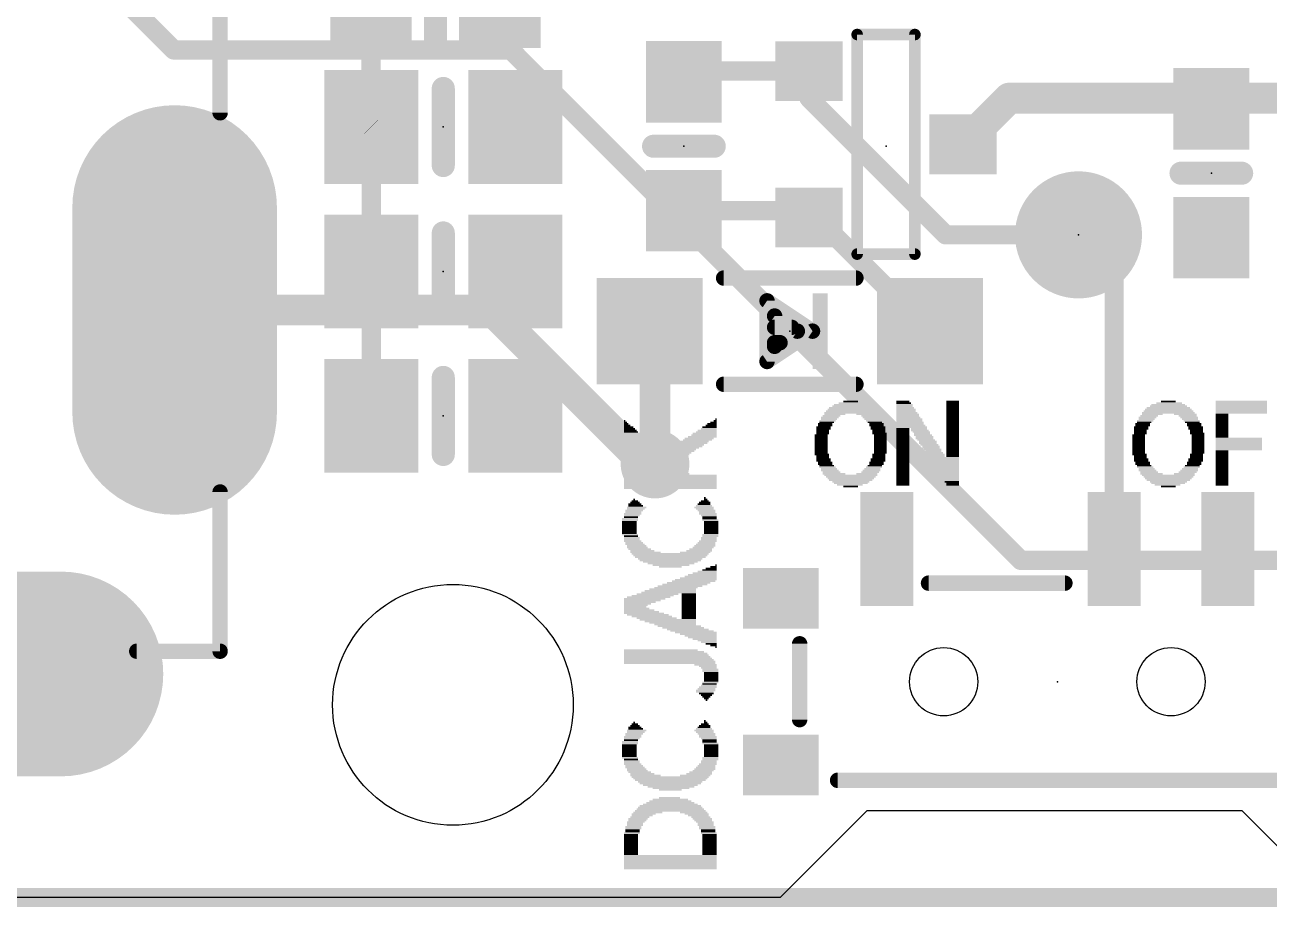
# Model space of a CAD drawing. Extents: x -3.3 to 68.7, y -0.1 to 53.5.
# Drawn here: x 8.32 to 24.74, y -0.13 to 11.51 of the extents above; entities that cross this region are included whole.
import ezdxf

# ---------------------------------------------------------------- set-up
doc = ezdxf.new("R2010")
doc.units = 0
for name, color, linetype in [('1', 12, 'CONTINUOUS'), ('16', 5, 'CONTINUOUS'), ('17', 110, 'CONTINUOUS'), ('18', 3, 'CONTINUOUS'), ('20', 53, 'CONTINUOUS'), ('200', 4, 'CONTINUOUS'), ('21', 40, 'CONTINUOUS'), ('23', 53, 'CONTINUOUS')]:
    doc.layers.add(name, color=color, linetype=linetype)

# ---------------------------------------------------------------- blocks, each defined once
blk = doc.blocks.new('RECT')
blk.add_solid([(-0.5, -0.5), (0.5, -0.5), (-0.5, 0.5), (0.5, 0.5)])
blk = doc.blocks.new('ROUNDP')
at = {"const_width": 0.5}
blk.add_lwpolyline([(0, -0.25, 1), (0, 0.25, 1), (0, -0.25)], format="xyb", dxfattribs=at)
blk = doc.blocks.new('LONGP100')
at = {"const_width": 1}
blk.add_lwpolyline([(-0.5, 0), (0.5, 0)], dxfattribs=at)
at = {"const_width": 0.5}
for points in [[(-0.5, 0.25, 1), (-0.5, -0.25)], [(0.5, -0.25, 1), (0.5, 0.25)]]:
    blk.add_lwpolyline(points, format="xyb", dxfattribs=at)
blk = doc.blocks.new('ROUNDV')
at = {"const_width": 0.5}
blk.add_lwpolyline([(0, -0.25, 1), (0, 0.25, 1), (0, -0.25)], format="xyb", dxfattribs=at)

msp = doc.modelspace()

# ---------------------------------------------------------------- linework, layer by layer
at = {"layer": '1'}
for points, const_width in [([(12.8896, 10.1634), (12.8896, 11.7004)], 0.254), ([(17.018, 10.756), (17.1586, 10.8966)], 0.254), ([(17.1586, 10.8966), (18.669, 10.8966)], 0.254), ([(18.669, 10.8966), (18.669, 10.541)], 0.254), ([(20.701, 9.9314), (21.3106, 10.541)], 0.4064), ([(21.3106, 10.541), (24.13, 10.541)], 0.4064), ([(23.9894, 10.4004), (24.13, 10.541)], 0.4064), ([(24.13, 10.541), (26.67, 10.541)], 0.4064), ([(18.669, 10.541), (20.4724, 8.7376)], 0.254), ([(23.9776, 10.4004), (23.9894, 10.4004)], 0.3048), ([(12.893, 10.16), (12.8896, 10.1634)], 0.254), ([(12.893, 8.255), (12.893, 10.16)], 0.254), ([(18.5792, 9.056), (17.018, 9.056)], 0.254), ([(18.669, 8.9662), (18.5792, 9.056)], 0.254), ([(18.7664, 8.9662), (18.669, 8.9662)], 0.254), ([(20.265, 7.4676), (18.7664, 8.9662)], 0.254), ([(22.225, 8.7376), (20.4724, 8.7376)], 0.254), ([(22.6956, 8.267), (22.225, 8.7376)], 0.254), ([(12.893, 6.35), (12.893, 8.255)], 0.254), ([(22.6956, 4.5948), (22.6956, 8.267)], 0.254), ([(16.637, 7.3956), (16.565, 7.4676)], 0.4064), ([(16.637, 5.715), (16.637, 7.3956)], 0.4064), ([(68.58, 0), (0, 0)], 0.254)]:
    msp.add_lwpolyline(points, dxfattribs=dict(at, const_width=const_width))
for points, const_width in [([(17.1586, 10.9601, 1), (17.1586, 10.8331)], 0.127), ([(17.2035, 10.8517, 1), (17.1137, 10.9415)], 0.127), ([(18.7325, 10.8966, 1), (18.6055, 10.8966)], 0.127), ([(18.669, 10.8331, 1), (18.669, 10.9601)], 0.127), ([(16.9731, 10.8009, 1), (17.0629, 10.7111)], 0.127), ([(21.3106, 10.6426, 1), (21.3106, 10.4394)], 0.2032), ([(21.3824, 10.4692, 1), (21.2388, 10.6128)], 0.2032), ([(24.13, 10.6426, 1), (24.13, 10.4394)], 0.2032), ([(24.2018, 10.4692, 1), (24.0582, 10.6128)], 0.2032), ([(24.13, 10.4394, 1), (24.13, 10.6426)], 0.2032), ([(18.7139, 10.5859, 1), (18.6241, 10.4961)], 0.127), ([(18.6055, 10.541, 1), (18.7325, 10.541)], 0.127), ([(23.9176, 10.4722, 1), (24.0612, 10.3286)], 0.2032), ([(23.9776, 10.4766, 1), (23.9776, 10.3242)], 0.1524), ([(23.9894, 10.3242, 1), (23.9894, 10.4766)], 0.1524), ([(12.9345, 10.2083, 1), (12.8447, 10.1185)], 0.127), ([(12.8261, 10.1634, 1), (12.9531, 10.1634)], 0.127), ([(12.9565, 10.16, 1), (12.8295, 10.16)], 0.127), ([(12.8481, 10.1151, 1), (12.9379, 10.2049)], 0.127), ([(20.6292, 10.0032, 1), (20.7728, 9.8596)], 0.2032), ([(17.018, 9.1195, 1), (17.018, 8.9925)], 0.127), ([(18.6241, 9.1009, 1), (18.5343, 9.0111)], 0.127), ([(18.5792, 8.9925, 1), (18.5792, 9.1195)], 0.127), ([(18.669, 9.0297, 1), (18.669, 8.9027)], 0.127), ([(18.6241, 8.9213, 1), (18.7139, 9.0111)], 0.127), ([(18.8113, 9.0111, 1), (18.7215, 8.9213)], 0.127), ([(18.7664, 8.9027, 1), (18.7664, 9.0297)], 0.127), ([(20.4724, 8.8011, 1), (20.4724, 8.6741)], 0.127), ([(20.4275, 8.6927, 1), (20.5173, 8.7825)], 0.127), ([(22.2699, 8.7825, 1), (22.1801, 8.6927)], 0.127), ([(22.225, 8.6741, 1), (22.225, 8.8011)], 0.127), ([(12.9565, 8.255, 1), (12.8295, 8.255)], 0.127), ([(22.7591, 8.267, 1), (22.6321, 8.267)], 0.127), ([(22.6507, 8.2221, 1), (22.7405, 8.3119)], 0.127), ([(12.8295, 8.255, 1), (12.9565, 8.255)], 0.127), ([(16.6368, 7.5394, 1), (16.4932, 7.3958)], 0.2032), ([(16.7386, 7.3956, 1), (16.5354, 7.3956)], 0.2032), ([(16.5652, 7.3238, 1), (16.7088, 7.4674)], 0.2032), ([(20.2201, 7.4227, 1), (20.3099, 7.5125)], 0.127), ([(12.8295, 6.35, 1), (12.9565, 6.35)], 0.127), ([(16.5354, 5.715, 1), (16.7386, 5.715)], 0.2032), ([(22.6321, 4.5948, 1), (22.7591, 4.5948)], 0.127)]:
    msp.add_lwpolyline(points, format="xyb", dxfattribs=dict(at, const_width=const_width))
at = {"layer": '16'}
for points, const_width in [([(9.3345, 12.1285), (10.287, 11.176)], 0.254), ([(10.287, 11.176), (14.732, 11.176)], 0.254), ([(14.732, 11.176), (21.463, 4.445)], 0.254), ([(10.298, 7.747), (14.478, 7.747)], 0.4064), ([(14.478, 7.747), (16.51, 5.715)], 0.4064), ([(16.51, 5.715), (16.637, 5.715)], 0.4064), ([(30.48, 4.445), (21.463, 4.445)], 0.254), ([(68.58, 0), (0, 0)], 0.254)]:
    msp.add_lwpolyline(points, dxfattribs=dict(at, const_width=const_width))
for points, const_width in [([(10.287, 11.2395, 1), (10.287, 11.1125)], 0.127), ([(10.2421, 11.1311, 1), (10.3319, 11.2209)], 0.127), ([(14.7769, 11.2209, 1), (14.6871, 11.1311)], 0.127), ([(14.732, 11.1125, 1), (14.732, 11.2395)], 0.127), ([(10.298, 7.8486, 1), (10.298, 7.6454)], 0.2032), ([(14.5498, 7.8188, 1), (14.4062, 7.6752)], 0.2032), ([(14.478, 7.6454, 1), (14.478, 7.8486)], 0.2032), ([(16.51, 5.8166, 1), (16.51, 5.6134)], 0.2032), ([(16.637, 5.6134, 1), (16.637, 5.8166)], 0.2032), ([(16.4382, 5.6432, 1), (16.5818, 5.7868)], 0.2032), ([(21.463, 4.5085, 1), (21.463, 4.3815)], 0.127), ([(21.4181, 4.4001, 1), (21.5079, 4.4899)], 0.127)]:
    msp.add_lwpolyline(points, format="xyb", dxfattribs=dict(at, const_width=const_width))
at = {"layer": '20'}
for p, q in [((19.431, 1.143), (18.288, 0)), ((24.384, 1.143), (19.431, 1.143)), ((25.527, 0), (24.384, 1.143)), ((18.288, 0), (1, 0))]:
    msp.add_line(p, q, dxfattribs=at)
for centre, radius in [((13.97, 2.54), 1.5875), ((20.4456, 2.8448), 0.45), ((23.4456, 2.8448), 0.45)]:
    msp.add_circle(centre, radius, dxfattribs=at)
at = {"layer": '21'}
for points, const_width in [([(10.898, 12.247), (10.898, 10.347)], 0.2032), ([(13.7396, 11.3004), (13.7396, 12.1004)], 0.3048), ([(19.304, 8.4836), (19.304, 11.3792)], 0.1524), ([(19.304, 11.3792), (20.066, 11.3792)], 0.1524), ([(20.066, 11.3792), (20.066, 8.4836)], 0.1524), ([(13.843, 10.668), (13.843, 9.652)], 0.3048), ([(17.418, 9.906), (16.618, 9.906)], 0.3048), ([(24.3776, 9.5504), (23.5776, 9.5504)], 0.3048), ([(13.843, 8.763), (13.843, 7.747)], 0.3048), ([(20.066, 8.4836), (19.304, 8.4836)], 0.1524), ([(17.542, 8.1676), (19.288, 8.1676)], 0.2032), ([(18.115, 7.0676), (18.115, 7.8676)], 0.2032), ([(18.115, 7.8676), (18.715, 7.4676)], 0.2032), ([(18.215, 7.2676), (18.215, 7.6676)], 0.2032), ([(18.215, 7.6676), (18.515, 7.4676)], 0.2032), ([(18.715, 7.4676), (18.115, 7.0676)], 0.2032), ([(18.215, 7.5184), (18.4388, 7.5184)], 0.2032), ([(18.515, 7.4676), (18.215, 7.2676)], 0.2032), ([(18.215, 7.3152), (18.2864, 7.3152)], 0.2032), ([(13.843, 6.858), (13.843, 5.842)], 0.3048), ([(19.288, 6.7676), (17.542, 6.7676)], 0.2032), ([(10.898, 3.247), (10.898, 5.347)], 0.2032), ([(20.2456, 4.1448), (22.0456, 4.1448)], 0.2032), ([(10.898, 3.247), (9.798, 3.247)], 0.2032), ([(18.5456, 3.3448), (18.5456, 2.3448)], 0.2032), ([(19.0456, 1.5448), (24.8456, 1.5448)], 0.2032)]:
    msp.add_lwpolyline(points, dxfattribs=dict(at, const_width=const_width))
for points, const_width in [([(13.6634, 11.3004, 1), (13.8158, 11.3004)], 0.1524), ([(19.3421, 11.3792, 1), (19.2659, 11.3792)], 0.0762), ([(19.304, 11.4173, 1), (19.304, 11.3411)], 0.0762), ([(20.1041, 11.3792, 1), (20.0279, 11.3792)], 0.0762), ([(20.066, 11.3411, 1), (20.066, 11.4173)], 0.0762), ([(13.9192, 10.668, 1), (13.7668, 10.668)], 0.1524), ([(10.8472, 10.347, 1), (10.9488, 10.347)], 0.1016), ([(16.618, 9.9822, 1), (16.618, 9.8298)], 0.1524), ([(17.418, 9.8298, 1), (17.418, 9.9822)], 0.1524), ([(13.7668, 9.652, 1), (13.9192, 9.652)], 0.1524), ([(23.5776, 9.6266, 1), (23.5776, 9.4742)], 0.1524), ([(24.3776, 9.4742, 1), (24.3776, 9.6266)], 0.1524), ([(13.9192, 8.763, 1), (13.7668, 8.763)], 0.1524), ([(19.304, 8.5217, 1), (19.304, 8.4455)], 0.0762), ([(20.066, 8.4455, 1), (20.066, 8.5217)], 0.0762), ([(19.2659, 8.4836, 1), (19.3421, 8.4836)], 0.0762), ([(20.0279, 8.4836, 1), (20.1041, 8.4836)], 0.0762), ([(17.542, 8.2184, 1), (17.542, 8.1168)], 0.1016), ([(19.288, 8.1168, 1), (19.288, 8.2184)], 0.1016), ([(18.1658, 7.8676, 1), (18.0642, 7.8676)], 0.1016), ([(18.1432, 7.9099, 1), (18.0868, 7.8253)], 0.1016), ([(13.7668, 7.747, 1), (13.9192, 7.747)], 0.1524), ([(18.2658, 7.6676, 1), (18.1642, 7.6676)], 0.1016), ([(18.2432, 7.7099, 1), (18.1868, 7.6253)], 0.1016), ([(18.215, 7.5692, 1), (18.215, 7.4676)], 0.1016), ([(18.4388, 7.4676, 1), (18.4388, 7.5692)], 0.1016), ([(18.5432, 7.4253, 1), (18.4868, 7.5099)], 0.1016), ([(18.4868, 7.4253, 1), (18.5432, 7.5099)], 0.1016), ([(18.7432, 7.4253, 1), (18.6868, 7.5099)], 0.1016), ([(18.6868, 7.4253, 1), (18.7432, 7.5099)], 0.1016), ([(18.215, 7.366, 1), (18.215, 7.2644)], 0.1016), ([(18.2864, 7.2644, 1), (18.2864, 7.366)], 0.1016), ([(18.1868, 7.3099, 1), (18.2432, 7.2253)], 0.1016), ([(18.1642, 7.2676, 1), (18.2658, 7.2676)], 0.1016), ([(18.0868, 7.1099, 1), (18.1432, 7.0253)], 0.1016), ([(18.0642, 7.0676, 1), (18.1658, 7.0676)], 0.1016), ([(13.9192, 6.858, 1), (13.7668, 6.858)], 0.1524), ([(17.542, 6.8184, 1), (17.542, 6.7168)], 0.1016), ([(19.288, 6.7168, 1), (19.288, 6.8184)], 0.1016), ([(13.7668, 5.842, 1), (13.9192, 5.842)], 0.1524), ([(10.9488, 5.347, 1), (10.8472, 5.347)], 0.1016), ([(20.2456, 4.1956, 1), (20.2456, 4.094)], 0.1016), ([(22.0456, 4.094, 1), (22.0456, 4.1956)], 0.1016), ([(9.798, 3.2978, 1), (9.798, 3.1962)], 0.1016), ([(10.8472, 3.247, 1), (10.9488, 3.247)], 0.1016), ([(10.898, 3.1962, 1), (10.898, 3.2978)], 0.1016), ([(18.5964, 3.3448, 1), (18.4948, 3.3448)], 0.1016), ([(18.4948, 2.3448, 1), (18.5964, 2.3448)], 0.1016), ([(19.0456, 1.5956, 1), (19.0456, 1.494)], 0.1016)]:
    msp.add_lwpolyline(points, format="xyb", dxfattribs=dict(at, const_width=const_width))
at = {"layer": '23'}
for p in [(13.843, 10.16), (17.018, 9.906), (19.685, 9.906), (23.9776, 9.5504), (22.225, 8.7376), (13.843, 8.255), (18.415, 7.4676), (13.843, 6.35), (21.9456, 2.8448)]:
    msp.add_point(p, dxfattribs=at)

# ---------------------------------------------------------------- block references
at = {"layer": '1', "xscale": 1.075}
for p, rotation in [((12.8896, 11.7004), 180), ((14.5896, 11.7004), 180), ((17.018, 10.756), 270), ((23.9776, 10.4004), 270), ((17.018, 9.056), 270), ((23.9776, 8.7004), 270)]:
    msp.add_blockref('RECT', p, dxfattribs=dict(at, rotation=rotation))
at = {"layer": '1'}
for p, xscale, yscale, rotation in [((18.669, 10.8966), 0.7874, 0.889, 90), ((20.701, 9.9314), 0.7874, 0.889, 90), ((18.669, 8.9662), 0.7874, 0.889, 90), ((16.565, 7.4676), 1.4, 1.4, 270), ((20.265, 7.4676), 1.4, 1.4, 270)]:
    msp.add_blockref('RECT', p, dxfattribs=dict(at, xscale=xscale, yscale=yscale, rotation=rotation))
at = {"layer": '1', "yscale": 1.5}
for p, xscale in [((12.893, 10.16), 1.24), ((14.793, 10.16), 1.24), ((12.893, 8.255), 1.24), ((14.793, 8.255), 1.24), ((12.893, 6.35), 1.24), ((14.793, 6.35), 1.24), ((19.6956, 4.5948), 0.7), ((22.6956, 4.5948), 0.7), ((24.1956, 4.5948), 0.7)]:
    msp.add_blockref('RECT', p, dxfattribs=dict(at, xscale=xscale))
at = {"layer": '1', "yscale": 0.8}
for p in [(18.2956, 3.9448), (18.2956, 1.7448)]:
    msp.add_blockref('RECT', p, dxfattribs=at)
at = {"layer": '17'}
for name, p, xscale, yscale, rotation in [('LONGP100', (10.298, 7.747), 2.7, 2.7, 270), ('LONGP100', (10.298, 7.747), 2.7, 2.7, 270), ('ROUNDP', (22.225, 8.7376), 1.6764, 1.6764, 90), ('ROUNDP', (22.225, 8.7376), 1.6764, 1.6764, 90)]:
    msp.add_blockref(name, p, dxfattribs=dict(at, xscale=xscale, yscale=yscale, rotation=rotation))
at = {"layer": '17', "xscale": 2.7, "yscale": 2.7}
msp.add_blockref('LONGP100', (7.448, 2.947), dxfattribs=at)
msp.add_blockref('LONGP100', (7.448, 2.947), dxfattribs=at)
at = {"layer": '18', "xscale": 0.9064, "yscale": 0.9064}
msp.add_blockref('ROUNDV', (16.637, 5.715), dxfattribs=at)
msp.add_blockref('ROUNDV', (16.637, 5.715), dxfattribs=at)
at = {"layer": '200'}
for p, xscale, yscale in [((19.2202, 6.4135), 0.6553, 0.0213), ((19.2202, 6.4347), 0.6147, 0.0211), ((19.2189, 6.4558), 0.5715, 0.0211), ((19.2202, 6.477), 0.4877, 0.0213), ((19.2189, 6.4982), 0.4445, 0.0211), ((19.2303, 6.5193), 0.3404, 0.0211), ((19.2189, 6.5405), 0.1905, 0.0213), ((19.9288, 6.4982), 0.2134, 0.0211), ((19.9288, 6.477), 0.2134, 0.0213), ((19.9073, 6.5405), 0.1702, 0.0213), ((19.9174, 6.5193), 0.1905, 0.0211), ((19.939, 6.4558), 0.2337, 0.0211), ((19.9492, 6.4347), 0.254, 0.0211), ((19.9492, 6.4135), 0.254, 0.0213), ((20.5638, 6.5405), 0.1676, 0.0213), ((20.5638, 6.5193), 0.1676, 0.0211), ((20.5638, 6.4982), 0.1676, 0.0211), ((20.5638, 6.477), 0.1676, 0.0213), ((20.5638, 6.4558), 0.1676, 0.0211), ((20.5638, 6.4347), 0.1676, 0.0211), ((20.5638, 6.4135), 0.1676, 0.0213), ((23.4112, 6.4135), 0.6553, 0.0213), ((23.4112, 6.4347), 0.6147, 0.0211), ((23.4099, 6.4558), 0.5715, 0.0211), ((23.4112, 6.477), 0.4877, 0.0213), ((23.4099, 6.4982), 0.4445, 0.0211), ((23.4213, 6.5193), 0.3404, 0.0211), ((23.4099, 6.5405), 0.1905, 0.0213), ((24.3738, 6.5405), 0.6756, 0.0213), ((24.3738, 6.5193), 0.6756, 0.0211), ((24.3738, 6.4982), 0.6756, 0.0211), ((24.3738, 6.477), 0.6756, 0.0213), ((24.3738, 6.4558), 0.6756, 0.0211), ((24.3738, 6.4347), 0.6756, 0.0211), ((24.3738, 6.4135), 0.6756, 0.0213), ((16.2458, 6.2653), 0.0406, 0.0211), ((16.256, 6.2442), 0.061, 0.0211), ((16.2357, 6.2865), 0.0203, 0.0213), ((17.3888, 6.2442), 0.127, 0.0211), ((17.4104, 6.2653), 0.0838, 0.0211), ((17.4307, 6.2865), 0.0432, 0.0213), ((17.4422, 6.3077), 0.0203, 0.0211), ((18.8811, 6.2442), 0.1905, 0.0211), ((18.9128, 6.2865), 0.2134, 0.0213), ((18.9014, 6.2653), 0.1905, 0.0211), ((18.9344, 6.3077), 0.2108, 0.0211), ((18.9446, 6.3288), 0.2311, 0.0211), ((18.9662, 6.35), 0.2337, 0.0213), ((19.2189, 6.3923), 0.6985, 0.0211), ((19.0081, 6.3712), 0.2769, 0.0211), ((19.4424, 6.3712), 0.2972, 0.0211), ((19.4742, 6.35), 0.2337, 0.0213), ((19.4945, 6.3288), 0.2337, 0.0211), ((19.5059, 6.3077), 0.2108, 0.0211), ((19.5263, 6.2865), 0.2108, 0.0213), ((19.5364, 6.2653), 0.1905, 0.0211), ((19.5593, 6.2442), 0.1905, 0.0211), ((19.9809, 6.3288), 0.3175, 0.0211), ((19.9923, 6.3077), 0.3404, 0.0211), ((19.9923, 6.2865), 0.3404, 0.0213), ((19.9606, 6.3923), 0.2769, 0.0211), ((19.9708, 6.3712), 0.2972, 0.0211), ((19.9708, 6.35), 0.2972, 0.0213), ((20.0025, 6.2653), 0.3607, 0.0211), ((20.0025, 6.2442), 0.3607, 0.0211), ((20.5638, 6.3923), 0.1676, 0.0211), ((20.5638, 6.3712), 0.1676, 0.0211), ((20.5638, 6.35), 0.1676, 0.0213), ((20.5638, 6.3288), 0.1676, 0.0211), ((20.5638, 6.3077), 0.1676, 0.0211), ((20.5638, 6.2865), 0.1676, 0.0213), ((20.5638, 6.2653), 0.1676, 0.0211), ((20.5638, 6.2442), 0.1676, 0.0211), ((23.0721, 6.2442), 0.1905, 0.0211), ((23.1038, 6.2865), 0.2134, 0.0213), ((23.0924, 6.2653), 0.1905, 0.0211), ((23.1254, 6.3077), 0.2108, 0.0211), ((23.1356, 6.3288), 0.2311, 0.0211), ((23.1572, 6.35), 0.2337, 0.0213), ((23.4099, 6.3923), 0.6985, 0.0211), ((23.1991, 6.3712), 0.2769, 0.0211), ((23.6334, 6.3712), 0.2972, 0.0211), ((23.6652, 6.35), 0.2337, 0.0213), ((23.6855, 6.3288), 0.2337, 0.0211), ((23.6969, 6.3077), 0.2108, 0.0211), ((23.7172, 6.2865), 0.2108, 0.0213), ((23.7274, 6.2653), 0.1905, 0.0211), ((23.7503, 6.2442), 0.1905, 0.0211), ((24.3738, 6.3923), 0.6756, 0.0211), ((24.1198, 6.3712), 0.1676, 0.0211), ((24.1198, 6.35), 0.1676, 0.0213), ((24.1198, 6.3288), 0.1676, 0.0211), ((24.1198, 6.3077), 0.1676, 0.0211), ((24.1198, 6.2865), 0.1676, 0.0213), ((24.1198, 6.2653), 0.1676, 0.0211), ((24.1198, 6.2442), 0.1676, 0.0211), ((16.2674, 6.223), 0.0838, 0.0213), ((16.289, 6.2018), 0.127, 0.0211), ((16.2992, 6.1807), 0.1473, 0.0211), ((16.3093, 6.1595), 0.1676, 0.0213), ((16.3195, 6.1383), 0.188, 0.0211), ((16.3525, 6.096), 0.254, 0.0213), ((16.3411, 6.1172), 0.2311, 0.0211), ((16.3627, 6.0748), 0.2743, 0.0211), ((17.2618, 6.0748), 0.381, 0.0211), ((17.2834, 6.096), 0.3378, 0.0213), ((17.2936, 6.1172), 0.3175, 0.0211), ((17.3152, 6.1383), 0.2743, 0.0211), ((17.3253, 6.1595), 0.254, 0.0213), ((17.3469, 6.1807), 0.2108, 0.0211), ((17.3571, 6.2018), 0.1905, 0.0211), ((17.3787, 6.223), 0.1473, 0.0213), ((18.8278, 6.096), 0.1702, 0.0213), ((18.8278, 6.0748), 0.1702, 0.0211), ((18.8493, 6.1595), 0.1676, 0.0213), ((18.8493, 6.1383), 0.1676, 0.0211), ((18.8493, 6.1172), 0.1676, 0.0211), ((18.8608, 6.2018), 0.1905, 0.0211), ((18.8608, 6.1807), 0.1905, 0.0211), ((18.8811, 6.223), 0.1905, 0.0213), ((19.5593, 6.223), 0.1905, 0.0213), ((19.5796, 6.2018), 0.1905, 0.0211), ((19.5796, 6.1807), 0.1905, 0.0211), ((19.5898, 6.1595), 0.1702, 0.0213), ((19.5898, 6.1383), 0.1702, 0.0211), ((19.5999, 6.1172), 0.1905, 0.0211), ((19.6113, 6.096), 0.1676, 0.0213), ((19.6113, 6.0748), 0.1676, 0.0211), ((20.0127, 6.223), 0.381, 0.0213), ((20.0241, 6.2018), 0.4039, 0.0211), ((19.9073, 6.1807), 0.1702, 0.0211), ((19.9073, 6.1595), 0.1702, 0.0213), ((19.9073, 6.1383), 0.1702, 0.0211), ((19.9073, 6.1172), 0.1702, 0.0211), ((19.9073, 6.096), 0.1702, 0.0213), ((19.9073, 6.0748), 0.1702, 0.0211), ((20.1193, 6.1807), 0.2134, 0.0211), ((20.1295, 6.1595), 0.2337, 0.0213), ((20.1511, 6.1383), 0.2311, 0.0211), ((20.1727, 6.096), 0.2337, 0.0213), ((20.1613, 6.1172), 0.2108, 0.0211), ((20.193, 6.0748), 0.2337, 0.0211), ((20.5638, 6.223), 0.1676, 0.0213), ((20.5638, 6.2018), 0.1676, 0.0211), ((20.5638, 6.1807), 0.1676, 0.0211), ((20.5638, 6.1595), 0.1676, 0.0213), ((20.5638, 6.1383), 0.1676, 0.0211), ((20.5638, 6.1172), 0.1676, 0.0211), ((20.5638, 6.096), 0.1676, 0.0213), ((20.5638, 6.0748), 0.1676, 0.0211), ((23.0188, 6.096), 0.1702, 0.0213), ((23.0188, 6.0748), 0.1702, 0.0211), ((23.0403, 6.1595), 0.1676, 0.0213), ((23.0403, 6.1383), 0.1676, 0.0211), ((23.0403, 6.1172), 0.1676, 0.0211), ((23.0518, 6.2018), 0.1905, 0.0211), ((23.0518, 6.1807), 0.1905, 0.0211), ((23.0721, 6.223), 0.1905, 0.0213), ((23.7503, 6.223), 0.1905, 0.0213), ((23.7706, 6.2018), 0.1905, 0.0211), ((23.7706, 6.1807), 0.1905, 0.0211), ((23.7808, 6.1595), 0.1702, 0.0213), ((23.7808, 6.1383), 0.1702, 0.0211), ((23.7909, 6.1172), 0.1905, 0.0211), ((23.8023, 6.096), 0.1676, 0.0213), ((23.8023, 6.0748), 0.1676, 0.0211), ((24.1198, 6.223), 0.1676, 0.0213), ((24.1198, 6.2018), 0.1676, 0.0211), ((24.1198, 6.1807), 0.1676, 0.0211), ((24.1198, 6.1595), 0.1676, 0.0213), ((24.1198, 6.1383), 0.1676, 0.0211), ((24.1198, 6.1172), 0.1676, 0.0211), ((24.1198, 6.096), 0.1676, 0.0213), ((24.1198, 6.0748), 0.1676, 0.0211), ((16.3728, 6.0537), 0.2946, 0.0211), ((16.4046, 6.0325), 0.3175, 0.0213), ((16.4351, 6.0113), 0.2972, 0.0211), ((16.4579, 5.9902), 0.2972, 0.0211), ((16.4782, 5.969), 0.2972, 0.0213), ((16.4998, 5.9478), 0.2946, 0.0211), ((16.5418, 5.9267), 0.2972, 0.0211), ((16.5621, 5.9055), 0.2972, 0.0213), ((16.9875, 5.9055), 0.381, 0.0213), ((17.0282, 5.9267), 0.381, 0.0211), ((17.0713, 5.9478), 0.381, 0.0211), ((17.0917, 5.969), 0.381, 0.0213), ((17.1348, 5.9902), 0.381, 0.0211), ((17.1552, 6.0113), 0.381, 0.0211), ((17.1983, 6.0325), 0.381, 0.0213), ((17.2187, 6.0537), 0.381, 0.0211), ((18.8278, 6.0537), 0.1702, 0.0211), ((18.8278, 6.0325), 0.1702, 0.0213), ((18.8278, 6.0113), 0.1702, 0.0211), ((18.8278, 5.9902), 0.1702, 0.0211), ((18.8278, 5.969), 0.1702, 0.0213), ((18.8278, 5.9478), 0.1702, 0.0211), ((18.8278, 5.9267), 0.1702, 0.0211), ((18.8278, 5.9055), 0.1702, 0.0213), ((19.6113, 6.0537), 0.1676, 0.0211), ((19.6113, 6.0325), 0.1676, 0.0213), ((19.6113, 6.0113), 0.1676, 0.0211), ((19.6113, 5.9902), 0.1676, 0.0211), ((19.6113, 5.969), 0.1676, 0.0213), ((19.6113, 5.9478), 0.1676, 0.0211), ((19.6113, 5.9267), 0.1676, 0.0211), ((19.6113, 5.9055), 0.1676, 0.0213), ((19.9073, 6.0537), 0.1702, 0.0211), ((19.9073, 6.0325), 0.1702, 0.0213), ((19.9073, 6.0113), 0.1702, 0.0211), ((19.9073, 5.9902), 0.1702, 0.0211), ((19.9073, 5.969), 0.1702, 0.0213), ((19.9073, 5.9478), 0.1702, 0.0211), ((19.9073, 5.9267), 0.1702, 0.0211), ((19.9073, 5.9055), 0.1702, 0.0213), ((20.193, 6.0537), 0.2337, 0.0211), ((20.2146, 6.0325), 0.2311, 0.0213), ((20.2362, 6.0113), 0.2337, 0.0211), ((20.2362, 5.9902), 0.2337, 0.0211), ((20.2565, 5.969), 0.2337, 0.0213), ((20.2781, 5.9478), 0.2311, 0.0211), ((20.2781, 5.9267), 0.2311, 0.0211), ((20.2997, 5.9055), 0.2337, 0.0213), ((20.5638, 6.0537), 0.1676, 0.0211), ((20.5638, 6.0325), 0.1676, 0.0213), ((20.5638, 6.0113), 0.1676, 0.0211), ((20.5638, 5.9902), 0.1676, 0.0211), ((20.5638, 5.969), 0.1676, 0.0213), ((20.5638, 5.9478), 0.1676, 0.0211), ((20.5638, 5.9267), 0.1676, 0.0211), ((20.5638, 5.9055), 0.1676, 0.0213), ((23.0188, 6.0537), 0.1702, 0.0211), ((23.0188, 6.0325), 0.1702, 0.0213), ((23.0188, 6.0113), 0.1702, 0.0211), ((23.0188, 5.9902), 0.1702, 0.0211), ((23.0188, 5.969), 0.1702, 0.0213), ((23.0188, 5.9478), 0.1702, 0.0211), ((23.0188, 5.9267), 0.1702, 0.0211), ((23.0188, 5.9055), 0.1702, 0.0213), ((23.8023, 6.0537), 0.1676, 0.0211), ((23.8023, 6.0325), 0.1676, 0.0213), ((23.8023, 6.0113), 0.1676, 0.0211), ((23.8023, 5.9902), 0.1676, 0.0211), ((23.8023, 5.969), 0.1676, 0.0213), ((23.8023, 5.9478), 0.1676, 0.0211), ((23.8023, 5.9267), 0.1676, 0.0211), ((23.8023, 5.9055), 0.1676, 0.0213), ((24.3421, 6.0537), 0.6121, 0.0211), ((24.3421, 6.0325), 0.6121, 0.0213), ((24.3421, 6.0113), 0.6121, 0.0211), ((24.3421, 5.9902), 0.6121, 0.0211), ((24.3421, 5.969), 0.6121, 0.0213), ((24.3421, 5.9478), 0.6121, 0.0211), ((24.3421, 5.9267), 0.6121, 0.0211), ((24.3421, 5.9055), 0.6121, 0.0213), ((16.5849, 5.8843), 0.2972, 0.0211), ((16.7856, 5.8632), 0.6579, 0.0211), ((16.7958, 5.842), 0.5918, 0.0213), ((16.7856, 5.8208), 0.5309, 0.0211), ((16.7843, 5.7997), 0.4877, 0.0211), ((16.7754, 5.7785), 0.4242, 0.0213), ((16.7856, 5.7573), 0.3581, 0.0211), ((16.7754, 5.7362), 0.2972, 0.0211), ((16.9647, 5.8843), 0.381, 0.0211), ((18.8278, 5.8843), 0.1702, 0.0211), ((18.8278, 5.8632), 0.1702, 0.0211), ((18.8379, 5.842), 0.1905, 0.0213), ((18.8493, 5.8208), 0.1676, 0.0211), ((18.8493, 5.7997), 0.1676, 0.0211), ((18.8608, 5.7785), 0.1905, 0.0213), ((18.8608, 5.7573), 0.1905, 0.0211), ((18.8811, 5.7362), 0.1905, 0.0211), ((19.5593, 5.7362), 0.1905, 0.0211), ((19.5796, 5.7785), 0.1905, 0.0213), ((19.5796, 5.7573), 0.1905, 0.0211), ((19.5898, 5.842), 0.1702, 0.0213), ((19.5898, 5.8208), 0.1702, 0.0211), ((19.5898, 5.7997), 0.1702, 0.0211), ((19.6113, 5.8843), 0.1676, 0.0211), ((19.6113, 5.8632), 0.1676, 0.0211), ((19.9073, 5.8843), 0.1702, 0.0211), ((19.9073, 5.8632), 0.1702, 0.0211), ((19.9073, 5.842), 0.1702, 0.0213), ((19.9073, 5.8208), 0.1702, 0.0211), ((19.9073, 5.7997), 0.1702, 0.0211), ((19.9073, 5.7785), 0.1702, 0.0213), ((19.9073, 5.7573), 0.1702, 0.0211), ((19.9073, 5.7362), 0.1702, 0.0211), ((20.3098, 5.8843), 0.2134, 0.0211), ((20.32, 5.8632), 0.2337, 0.0211), ((20.3416, 5.842), 0.2311, 0.0213), ((20.447, 5.7997), 0.4013, 0.0211), ((20.3518, 5.8208), 0.2108, 0.0211), ((20.4572, 5.7785), 0.381, 0.0213), ((20.4686, 5.7573), 0.3581, 0.0211), ((20.4686, 5.7362), 0.3581, 0.0211), ((20.5638, 5.8843), 0.1676, 0.0211), ((20.5638, 5.8632), 0.1676, 0.0211), ((20.5638, 5.842), 0.1676, 0.0213), ((20.5638, 5.8208), 0.1676, 0.0211), ((23.0188, 5.8843), 0.1702, 0.0211), ((23.0188, 5.8632), 0.1702, 0.0211), ((23.0289, 5.842), 0.1905, 0.0213), ((23.0403, 5.8208), 0.1676, 0.0211), ((23.0403, 5.7997), 0.1676, 0.0211), ((23.0518, 5.7785), 0.1905, 0.0213), ((23.0518, 5.7573), 0.1905, 0.0211), ((23.0721, 5.7362), 0.1905, 0.0211), ((23.7503, 5.7362), 0.1905, 0.0211), ((23.7706, 5.7785), 0.1905, 0.0213), ((23.7706, 5.7573), 0.1905, 0.0211), ((23.7808, 5.842), 0.1702, 0.0213), ((23.7808, 5.8208), 0.1702, 0.0211), ((23.7808, 5.7997), 0.1702, 0.0211), ((23.8023, 5.8843), 0.1676, 0.0211), ((23.8023, 5.8632), 0.1676, 0.0211), ((24.1198, 5.8843), 0.1676, 0.0211), ((24.1198, 5.8632), 0.1676, 0.0211), ((24.1198, 5.842), 0.1676, 0.0213), ((24.1198, 5.8208), 0.1676, 0.0211), ((24.1198, 5.7997), 0.1676, 0.0211), ((24.1198, 5.7785), 0.1676, 0.0213), ((24.1198, 5.7573), 0.1676, 0.0211), ((24.1198, 5.7362), 0.1676, 0.0211), ((16.7856, 5.715), 0.2769, 0.0213), ((16.8275, 5.6938), 0.2743, 0.0211), ((16.8491, 5.6727), 0.2769, 0.0211), ((16.8707, 5.6515), 0.2743, 0.0213), ((16.891, 5.6303), 0.2743, 0.0211), ((16.924, 5.6092), 0.254, 0.0211), ((16.9545, 5.588), 0.2743, 0.0213), ((18.8811, 5.715), 0.1905, 0.0213), ((18.9014, 5.6938), 0.1905, 0.0211), ((18.9128, 5.6727), 0.2134, 0.0211), ((18.9344, 5.6515), 0.2108, 0.0213), ((18.9446, 5.6303), 0.2311, 0.0211), ((18.9979, 5.588), 0.2972, 0.0213), ((18.9662, 5.6092), 0.2337, 0.0211), ((19.431, 5.588), 0.2743, 0.0213), ((19.4742, 5.6092), 0.2337, 0.0211), ((19.4945, 5.6303), 0.2337, 0.0211), ((19.5059, 5.6515), 0.2108, 0.0213), ((19.5263, 5.6727), 0.2108, 0.0211), ((19.5364, 5.6938), 0.1905, 0.0211), ((19.5593, 5.715), 0.1905, 0.0213), ((19.9073, 5.715), 0.1702, 0.0213), ((19.9073, 5.6938), 0.1702, 0.0211), ((19.9073, 5.6727), 0.1702, 0.0211), ((19.9073, 5.6515), 0.1702, 0.0213), ((19.9073, 5.6303), 0.1702, 0.0211), ((19.9073, 5.6092), 0.1702, 0.0211), ((19.9073, 5.588), 0.1702, 0.0213), ((20.4788, 5.715), 0.3378, 0.0213), ((20.4889, 5.6938), 0.3175, 0.0211), ((20.4889, 5.6727), 0.3175, 0.0211), ((20.5003, 5.6515), 0.2946, 0.0213), ((20.5003, 5.6303), 0.2946, 0.0211), ((20.5105, 5.6092), 0.2743, 0.0211), ((20.5207, 5.588), 0.254, 0.0213), ((23.0721, 5.715), 0.1905, 0.0213), ((23.1038, 5.6727), 0.2134, 0.0211), ((23.0924, 5.6938), 0.1905, 0.0211), ((23.1254, 5.6515), 0.2108, 0.0213), ((23.1356, 5.6303), 0.2311, 0.0211), ((23.1889, 5.588), 0.2972, 0.0213), ((23.1572, 5.6092), 0.2337, 0.0211), ((23.622, 5.588), 0.2743, 0.0213), ((23.6652, 5.6092), 0.2337, 0.0211), ((23.6855, 5.6303), 0.2337, 0.0211), ((23.6969, 5.6515), 0.2108, 0.0213), ((23.7172, 5.6727), 0.2108, 0.0211), ((23.7274, 5.6938), 0.1905, 0.0211), ((23.7503, 5.715), 0.1905, 0.0213), ((24.1198, 5.715), 0.1676, 0.0213), ((24.1198, 5.6938), 0.1676, 0.0211), ((24.1198, 5.6727), 0.1676, 0.0211), ((24.1198, 5.6515), 0.1676, 0.0213), ((24.1198, 5.6303), 0.1676, 0.0211), ((24.1198, 5.6092), 0.1676, 0.0211), ((24.1198, 5.588), 0.1676, 0.0213), ((16.8389, 5.5668), 1.2268, 0.0211), ((16.8389, 5.5457), 1.2268, 0.0211), ((16.8389, 5.5245), 1.2268, 0.0213), ((16.8389, 5.5033), 1.2268, 0.0211), ((16.8389, 5.4822), 1.2268, 0.0211), ((16.8389, 5.461), 1.2268, 0.0213), ((16.8389, 5.4398), 1.2268, 0.0211), ((16.8389, 5.4187), 1.2268, 0.0211), ((19.2189, 5.5668), 0.6985, 0.0211), ((19.2202, 5.5457), 0.6553, 0.0211), ((19.2202, 5.5245), 0.6147, 0.0213), ((19.2189, 5.5033), 0.5715, 0.0211), ((19.2202, 5.4822), 0.4877, 0.0211), ((19.2189, 5.461), 0.4445, 0.0213), ((19.2088, 5.4398), 0.3378, 0.0211), ((19.2189, 5.4187), 0.1905, 0.0211), ((19.9073, 5.5668), 0.1702, 0.0211), ((19.9073, 5.5457), 0.1702, 0.0211), ((19.9073, 5.5245), 0.1702, 0.0213), ((19.9073, 5.5033), 0.1702, 0.0211), ((19.9073, 5.4822), 0.1702, 0.0211), ((19.9073, 5.461), 0.1702, 0.0213), ((19.9073, 5.4398), 0.1702, 0.0211), ((20.5207, 5.5668), 0.254, 0.0211), ((20.5321, 5.5457), 0.2311, 0.0211), ((20.5422, 5.5245), 0.2108, 0.0213), ((20.5422, 5.5033), 0.2108, 0.0211), ((20.5524, 5.4822), 0.1905, 0.0211), ((20.5638, 5.461), 0.1676, 0.0213), ((20.5638, 5.4398), 0.1676, 0.0211), ((23.4099, 5.5668), 0.6985, 0.0211), ((23.4112, 5.5457), 0.6553, 0.0211), ((23.4112, 5.5245), 0.6147, 0.0213), ((23.4099, 5.5033), 0.5715, 0.0211), ((23.4112, 5.4822), 0.4877, 0.0211), ((23.4099, 5.461), 0.4445, 0.0213), ((23.3998, 5.4398), 0.3378, 0.0211), ((23.4099, 5.4187), 0.1905, 0.0211), ((24.1198, 5.5668), 0.1676, 0.0211), ((24.1198, 5.5457), 0.1676, 0.0211), ((24.1198, 5.5245), 0.1676, 0.0213), ((24.1198, 5.5033), 0.1676, 0.0211), ((24.1198, 5.4822), 0.1676, 0.0211), ((24.1198, 5.461), 0.1676, 0.0213), ((24.1198, 5.4398), 0.1676, 0.0211), ((16.8389, 5.3975), 1.2268, 0.0213), ((16.3627, 5.2493), 0.0203, 0.0211), ((17.2936, 5.2705), 0.0229, 0.0213), ((17.3038, 5.2493), 0.0432, 0.0211), ((16.3627, 5.1012), 0.2337, 0.0211), ((16.3513, 5.08), 0.2108, 0.0213), ((16.383, 5.1223), 0.2337, 0.0211), ((16.3932, 5.1435), 0.254, 0.0213), ((16.3716, 5.1858), 0.1702, 0.0211), ((16.383, 5.1647), 0.193, 0.0211), ((16.3728, 5.207), 0.127, 0.0213), ((16.3716, 5.2282), 0.0838, 0.0211), ((17.2822, 5.1435), 0.254, 0.0213), ((17.2834, 5.1647), 0.2108, 0.0211), ((17.2936, 5.1223), 0.2311, 0.0211), ((17.2834, 5.1858), 0.1702, 0.0211), ((17.3152, 5.1012), 0.2337, 0.0211), ((17.3253, 5.08), 0.2134, 0.0213), ((17.2936, 5.207), 0.1499, 0.0213), ((17.2936, 5.2282), 0.1041, 0.0211), ((16.2979, 4.953), 0.1905, 0.0213), ((16.2979, 4.9318), 0.1905, 0.0211), ((16.3081, 4.9953), 0.2108, 0.0211), ((16.3081, 4.9742), 0.2108, 0.0211), ((16.3309, 5.0377), 0.2108, 0.0211), ((16.3195, 5.0165), 0.188, 0.0213), ((16.3411, 5.0588), 0.2311, 0.0211), ((17.3355, 5.0588), 0.2337, 0.0211), ((17.3469, 5.0377), 0.2108, 0.0211), ((17.3571, 5.0165), 0.1905, 0.0213), ((17.3571, 4.9953), 0.1905, 0.0211), ((17.3673, 4.9742), 0.2108, 0.0211), ((17.3774, 4.953), 0.1905, 0.0213), ((17.3774, 4.9318), 0.1905, 0.0211), ((16.2979, 4.9107), 0.1905, 0.0211), ((16.2979, 4.8895), 0.1905, 0.0213), ((16.2979, 4.8683), 0.1905, 0.0211), ((16.2979, 4.8472), 0.1905, 0.0211), ((16.2979, 4.826), 0.1905, 0.0213), ((16.2979, 4.8048), 0.1905, 0.0211), ((16.3081, 4.7837), 0.2108, 0.0211), ((16.3195, 4.7625), 0.188, 0.0213), ((17.3673, 4.7837), 0.2108, 0.0211), ((17.3673, 4.7625), 0.2108, 0.0213), ((17.3774, 4.9107), 0.1905, 0.0211), ((17.3774, 4.8895), 0.1905, 0.0213), ((17.3774, 4.8683), 0.1905, 0.0211), ((17.3774, 4.8472), 0.1905, 0.0211), ((17.3774, 4.826), 0.1905, 0.0213), ((17.3774, 4.8048), 0.1905, 0.0211), ((16.3309, 4.7413), 0.2108, 0.0211), ((16.3309, 4.7202), 0.2108, 0.0211), ((16.3411, 4.699), 0.2311, 0.0213), ((16.3728, 4.6567), 0.254, 0.0211), ((16.3627, 4.6778), 0.2337, 0.0211), ((16.3932, 4.6355), 0.254, 0.0213), ((16.4033, 4.6143), 0.2743, 0.0211), ((16.4351, 4.5932), 0.2972, 0.0211), ((17.2402, 4.5932), 0.2972, 0.0211), ((17.272, 4.6143), 0.2743, 0.0211), ((17.2936, 4.6355), 0.2769, 0.0213), ((17.305, 4.6567), 0.254, 0.0211), ((17.3152, 4.6778), 0.2337, 0.0211), ((17.3355, 4.699), 0.2337, 0.0213), ((17.3469, 4.7413), 0.2108, 0.0211), ((17.3469, 4.7202), 0.2108, 0.0211), ((16.4681, 4.572), 0.3175, 0.0213), ((16.51, 4.5508), 0.4013, 0.0211), ((16.8377, 4.5297), 1.016, 0.0211), ((16.8389, 4.5085), 0.9728, 0.0213), ((16.8389, 4.4873), 0.9322, 0.0211), ((16.8377, 4.4662), 0.8484, 0.0211), ((16.8389, 4.445), 0.8052, 0.0213), ((16.8389, 4.4238), 0.7188, 0.0211), ((17.1666, 4.5508), 0.4039, 0.0211), ((17.2199, 4.572), 0.3378, 0.0213), ((16.8478, 4.4027), 0.6147, 0.0211), ((16.8491, 4.3815), 0.4851, 0.0213), ((16.8389, 4.3603), 0.2972, 0.0211), ((17.2936, 4.2757), 0.3175, 0.0211), ((17.3253, 4.2968), 0.254, 0.0211), ((17.3571, 4.318), 0.1905, 0.0213), ((17.3787, 4.3392), 0.1473, 0.0211), ((17.4104, 4.3603), 0.0838, 0.0211), ((17.4422, 4.3815), 0.0203, 0.0213), ((16.9659, 4.1063), 0.5918, 0.0211), ((17.0294, 4.1275), 0.5918, 0.0213), ((17.0828, 4.1487), 0.5715, 0.0211), ((17.1463, 4.1698), 0.5715, 0.0211), ((17.1768, 4.191), 0.5512, 0.0213), ((17.2085, 4.2122), 0.4877, 0.0211), ((17.2402, 4.2333), 0.4242, 0.0211), ((17.2618, 4.2545), 0.381, 0.0213), ((16.4998, 3.937), 0.5486, 0.0213), ((16.5519, 3.9582), 0.5715, 0.0211), ((16.6053, 3.9793), 0.5512, 0.0211), ((16.6687, 4.0005), 0.5512, 0.0213), ((16.8173, 4.0217), 0.7214, 0.0211), ((16.8389, 4.0428), 0.6782, 0.0211), ((16.8707, 4.064), 0.6147, 0.0213), ((16.9126, 4.0852), 0.5715, 0.0211), ((17.0828, 4.0005), 0.1905, 0.0213), ((17.0828, 3.9793), 0.1905, 0.0211), ((17.0828, 3.9582), 0.1905, 0.0211), ((17.0828, 3.937), 0.1905, 0.0213), ((16.4681, 3.9158), 0.4851, 0.0211), ((16.4363, 3.8947), 0.4216, 0.0211), ((16.4046, 3.8735), 0.3581, 0.0213), ((16.383, 3.8523), 0.315, 0.0211), ((16.3728, 3.8312), 0.2946, 0.0211), ((16.3944, 3.81), 0.3378, 0.0213), ((16.4579, 3.7677), 0.4648, 0.0211), ((16.4262, 3.7888), 0.4013, 0.0211), ((17.0828, 3.9158), 0.1905, 0.0211), ((17.0828, 3.8947), 0.1905, 0.0211), ((17.0828, 3.8735), 0.1905, 0.0213), ((17.0828, 3.8523), 0.1905, 0.0211), ((17.0828, 3.8312), 0.1905, 0.0211), ((17.0828, 3.81), 0.1905, 0.0213), ((17.0828, 3.7888), 0.1905, 0.0211), ((17.0828, 3.7677), 0.1905, 0.0211), ((16.4897, 3.7465), 0.5283, 0.0213), ((16.5418, 3.7253), 0.5512, 0.0211), ((16.5951, 3.7042), 0.5309, 0.0211), ((16.6586, 3.683), 0.5309, 0.0213), ((16.8072, 3.6618), 0.7417, 0.0211), ((16.8389, 3.6407), 0.6782, 0.0211), ((16.8707, 3.6195), 0.6147, 0.0213), ((17.0828, 3.7465), 0.1905, 0.0213), ((17.0828, 3.7253), 0.1905, 0.0211), ((17.0828, 3.7042), 0.1905, 0.0211), ((17.0828, 3.683), 0.1905, 0.0213), ((16.9024, 3.5983), 0.5512, 0.0211), ((16.9558, 3.5772), 0.5715, 0.0211), ((17.0078, 3.556), 0.5486, 0.0213), ((17.0713, 3.5348), 0.5486, 0.0211), ((17.1234, 3.5137), 0.5715, 0.0211), ((17.1768, 3.4925), 0.5512, 0.0213), ((17.2085, 3.4713), 0.4877, 0.0211), ((17.2402, 3.4502), 0.4242, 0.0211), ((17.2618, 3.429), 0.381, 0.0213), ((17.2936, 3.4078), 0.3175, 0.0211), ((17.3253, 3.3867), 0.254, 0.0211), ((17.3469, 3.3655), 0.2108, 0.0213), ((17.3787, 3.3443), 0.1473, 0.0211), ((17.4104, 3.3232), 0.0838, 0.0211), ((17.4422, 3.302), 0.0203, 0.0213), ((16.7119, 3.2597), 0.9728, 0.0211), ((16.7538, 3.2385), 1.0566, 0.0213), ((16.7754, 3.2173), 1.0998, 0.0211), ((16.7856, 3.1962), 1.1201, 0.0211), ((16.797, 3.175), 1.143, 0.0213), ((16.8173, 3.1327), 1.1836, 0.0211), ((16.8072, 3.1538), 1.1633, 0.0211), ((16.8288, 3.1115), 1.2065, 0.0213), ((16.8288, 3.0903), 1.2065, 0.0211), ((17.3038, 3.0692), 0.2972, 0.0211), ((17.3355, 3.048), 0.2337, 0.0213), ((17.3469, 3.0268), 0.2108, 0.0211), ((17.3673, 3.0057), 0.2108, 0.0211), ((17.3673, 2.9845), 0.2108, 0.0213), ((17.3774, 2.9633), 0.1905, 0.0211), ((17.3469, 2.794), 0.2108, 0.0213), ((17.3571, 2.8152), 0.1905, 0.0211), ((17.3673, 2.8363), 0.2108, 0.0211), ((17.3774, 2.9422), 0.1905, 0.0211), ((17.3774, 2.921), 0.1905, 0.0213), ((17.3774, 2.8998), 0.1905, 0.0211), ((17.3774, 2.8787), 0.1905, 0.0211), ((17.3774, 2.8575), 0.1905, 0.0213), ((17.305, 2.7305), 0.254, 0.0213), ((17.2936, 2.7093), 0.2311, 0.0211), ((17.3152, 2.7517), 0.2337, 0.0211), ((17.3355, 2.7728), 0.2337, 0.0211), ((17.3139, 2.6882), 0.1905, 0.0211), ((17.3152, 2.667), 0.1473, 0.0213), ((17.3152, 2.6458), 0.1067, 0.0211), ((17.3139, 2.6247), 0.0635, 0.0211), ((17.3152, 2.6035), 0.0203, 0.0213), ((16.3627, 2.3072), 0.0203, 0.0211), ((17.2936, 2.3283), 0.0229, 0.0211), ((17.3038, 2.3072), 0.0432, 0.0211), ((16.3627, 2.159), 0.2337, 0.0213), ((16.3513, 2.1378), 0.2108, 0.0211), ((16.383, 2.1802), 0.2337, 0.0211), ((16.3932, 2.2013), 0.254, 0.0211), ((16.3716, 2.2437), 0.1702, 0.0211), ((16.383, 2.2225), 0.193, 0.0213), ((16.3728, 2.2648), 0.127, 0.0211), ((16.3716, 2.286), 0.0838, 0.0213), ((17.2822, 2.2013), 0.254, 0.0211), ((17.2834, 2.2225), 0.2108, 0.0213), ((17.2936, 2.1802), 0.2311, 0.0211), ((17.2834, 2.2437), 0.1702, 0.0211), ((17.3152, 2.159), 0.2337, 0.0213), ((17.3253, 2.1378), 0.2134, 0.0211), ((17.2936, 2.2648), 0.1499, 0.0211), ((17.2936, 2.286), 0.1041, 0.0213), ((16.2979, 2.0108), 0.1905, 0.0211), ((16.2979, 1.9897), 0.1905, 0.0211), ((16.2979, 1.9685), 0.1905, 0.0213), ((16.3081, 2.0532), 0.2108, 0.0211), ((16.3081, 2.032), 0.2108, 0.0213), ((16.3309, 2.0955), 0.2108, 0.0213), ((16.3195, 2.0743), 0.188, 0.0211), ((16.3411, 2.1167), 0.2311, 0.0211), ((17.3355, 2.1167), 0.2337, 0.0211), ((17.3469, 2.0955), 0.2108, 0.0213), ((17.3571, 2.0743), 0.1905, 0.0211), ((17.3571, 2.0532), 0.1905, 0.0211), ((17.3673, 2.032), 0.2108, 0.0213), ((17.3774, 2.0108), 0.1905, 0.0211), ((17.3774, 1.9897), 0.1905, 0.0211), ((17.3774, 1.9685), 0.1905, 0.0213), ((16.2979, 1.9473), 0.1905, 0.0211), ((16.2979, 1.9262), 0.1905, 0.0211), ((16.2979, 1.905), 0.1905, 0.0213), ((16.2979, 1.8838), 0.1905, 0.0211), ((16.2979, 1.8627), 0.1905, 0.0211), ((16.3081, 1.8415), 0.2108, 0.0213), ((16.3195, 1.8203), 0.188, 0.0211), ((16.3309, 1.7992), 0.2108, 0.0211), ((17.3469, 1.7992), 0.2108, 0.0211), ((17.3673, 1.8415), 0.2108, 0.0213), ((17.3673, 1.8203), 0.2108, 0.0211), ((17.3774, 1.9473), 0.1905, 0.0211), ((17.3774, 1.9262), 0.1905, 0.0211), ((17.3774, 1.905), 0.1905, 0.0213), ((17.3774, 1.8838), 0.1905, 0.0211), ((17.3774, 1.8627), 0.1905, 0.0211), ((16.3309, 1.778), 0.2108, 0.0213), ((16.3411, 1.7568), 0.2311, 0.0211), ((16.3728, 1.7145), 0.254, 0.0213), ((16.3627, 1.7357), 0.2337, 0.0211), ((16.3932, 1.6933), 0.254, 0.0211), ((16.4033, 1.6722), 0.2743, 0.0211), ((16.4351, 1.651), 0.2972, 0.0213), ((17.2402, 1.651), 0.2972, 0.0213), ((17.272, 1.6722), 0.2743, 0.0211), ((17.2936, 1.6933), 0.2769, 0.0211), ((17.305, 1.7145), 0.254, 0.0213), ((17.3152, 1.7357), 0.2337, 0.0211), ((17.3355, 1.7568), 0.2337, 0.0211), ((17.3469, 1.778), 0.2108, 0.0213), ((16.4681, 1.6298), 0.3175, 0.0211), ((16.51, 1.6087), 0.4013, 0.0211), ((16.8377, 1.5875), 1.016, 0.0213), ((16.8389, 1.5663), 0.9728, 0.0211), ((16.8389, 1.5452), 0.9322, 0.0211), ((16.8377, 1.524), 0.8484, 0.0213), ((16.8389, 1.5028), 0.8052, 0.0211), ((16.8389, 1.4817), 0.7188, 0.0211), ((17.1666, 1.6087), 0.4039, 0.0211), ((17.2199, 1.6298), 0.3378, 0.0211), ((16.8478, 1.4605), 0.6147, 0.0213), ((16.8491, 1.4393), 0.4851, 0.0211), ((16.8389, 1.4182), 0.2972, 0.0211), ((16.8275, 1.3123), 0.2743, 0.0211), ((16.8389, 1.143), 0.9322, 0.0213), ((16.8377, 1.1642), 0.889, 0.0211), ((16.8377, 1.1853), 0.8484, 0.0211), ((16.8389, 1.2065), 0.8052, 0.0213), ((16.8389, 1.2277), 0.7188, 0.0211), ((16.8377, 1.2488), 0.635, 0.0211), ((16.8389, 1.27), 0.5512, 0.0213), ((16.8389, 1.2912), 0.4648, 0.0211), ((16.383, 0.9948), 0.2337, 0.0211), ((16.4135, 1.0372), 0.254, 0.0211), ((16.4033, 1.016), 0.2337, 0.0213), ((16.4363, 1.0583), 0.254, 0.0211), ((16.4884, 1.1007), 0.3175, 0.0211), ((16.4681, 1.0795), 0.2769, 0.0213), ((16.543, 1.1218), 0.381, 0.0211), ((17.145, 1.1218), 0.3607, 0.0211), ((17.1869, 1.1007), 0.3175, 0.0211), ((17.2085, 1.0795), 0.2743, 0.0213), ((17.2415, 1.0583), 0.254, 0.0211), ((17.2618, 1.0372), 0.254, 0.0211), ((17.272, 1.016), 0.2337, 0.0213), ((17.2936, 0.9948), 0.2311, 0.0211), ((16.3309, 0.8467), 0.2108, 0.0211), ((16.3195, 0.8255), 0.188, 0.0213), ((16.3513, 0.9313), 0.2108, 0.0211), ((16.3513, 0.9102), 0.2108, 0.0211), ((16.3411, 0.889), 0.1905, 0.0213), ((16.3411, 0.8678), 0.1905, 0.0211), ((16.3728, 0.9737), 0.2134, 0.0211), ((16.3728, 0.9525), 0.2134, 0.0213), ((17.3038, 0.9737), 0.2108, 0.0211), ((17.3038, 0.9525), 0.2108, 0.0213), ((17.3253, 0.9313), 0.2134, 0.0211), ((17.3253, 0.9102), 0.2134, 0.0211), ((17.3469, 0.8467), 0.2108, 0.0211), ((17.3368, 0.889), 0.1905, 0.0213), ((17.3368, 0.8678), 0.1905, 0.0211), ((17.3571, 0.8255), 0.1905, 0.0213), ((16.3195, 0.8043), 0.188, 0.0211), ((16.3195, 0.7832), 0.188, 0.0211), ((16.3195, 0.762), 0.188, 0.0213), ((16.3195, 0.7408), 0.188, 0.0211), ((16.3195, 0.7197), 0.188, 0.0211), ((16.3195, 0.6985), 0.188, 0.0213), ((16.3195, 0.6773), 0.188, 0.0211), ((16.3195, 0.6562), 0.188, 0.0211), ((17.3571, 0.8043), 0.1905, 0.0211), ((17.3571, 0.7832), 0.1905, 0.0211), ((17.3571, 0.762), 0.1905, 0.0213), ((17.3571, 0.7408), 0.1905, 0.0211), ((17.3571, 0.7197), 0.1905, 0.0211), ((17.3571, 0.6985), 0.1905, 0.0213), ((17.3571, 0.6773), 0.1905, 0.0211), ((17.3571, 0.6562), 0.1905, 0.0211), ((16.3195, 0.635), 0.188, 0.0213), ((16.3195, 0.6138), 0.188, 0.0211), ((16.3195, 0.5927), 0.188, 0.0211), ((16.3195, 0.5715), 0.188, 0.0213), ((16.8389, 0.5503), 1.2268, 0.0211), ((16.8389, 0.5292), 1.2268, 0.0211), ((16.8389, 0.508), 1.2268, 0.0213), ((16.8389, 0.4868), 1.2268, 0.0211), ((17.3571, 0.635), 0.1905, 0.0213), ((17.3571, 0.6138), 0.1905, 0.0211), ((17.3571, 0.5927), 0.1905, 0.0211), ((17.3571, 0.5715), 0.1905, 0.0213), ((16.8389, 0.4657), 1.2268, 0.0211), ((16.8389, 0.4445), 1.2268, 0.0213), ((16.8389, 0.4233), 1.2268, 0.0211), ((16.8389, 0.4022), 1.2268, 0.0211), ((16.8389, 0.381), 1.2268, 0.0213)]:
    msp.add_blockref('RECT', p, dxfattribs=dict(at, xscale=xscale, yscale=yscale))
at = {"layer": '21', "xscale": 0.2, "rotation": 180}
msp.add_blockref('RECT', (18.815, 7.4676), dxfattribs=at)

doc.saveas('drawing.dxf')
